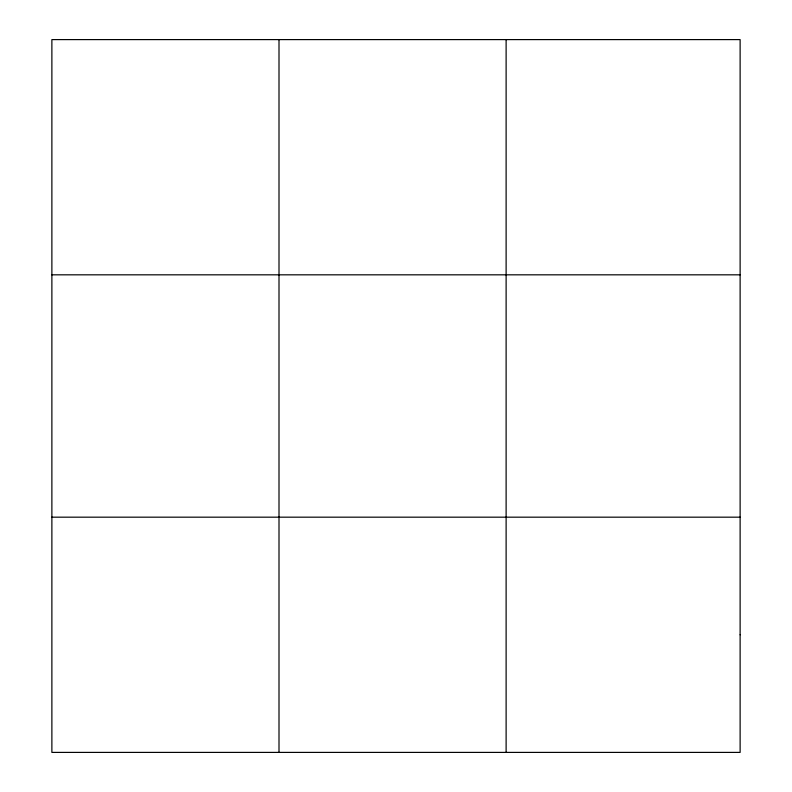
<?xml version="1.0" encoding="UTF-8"?>
<svg xmlns="http://www.w3.org/2000/svg" width="792" height="792" viewBox="0 0 792 792"><rect width="100%" height="100%" fill="white"/><g stroke="black" fill="none" stroke-linecap="round" stroke-linejoin="round"><path stroke-width="1.19" d="M279.002 752.4L279.002 39.6M506.118 752.4L506.118 39.6M51.876 274.824L740.124 274.824M51.876 517.176L740.124 517.176M740.124 634.788L740.124 752.4L51.876 752.4L51.876 39.6L740.124 39.6L740.124 634.788"/></g></svg>
